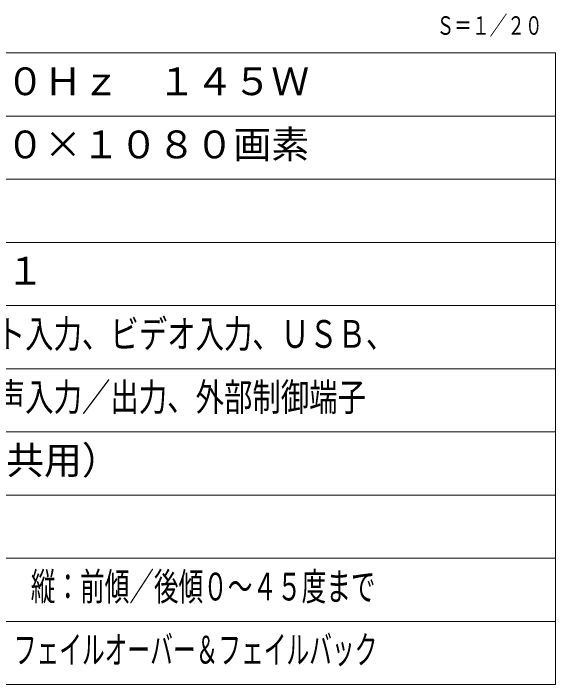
# Model space of a CAD drawing. Units: millimetres, scale not verified. Extents: x -63 to 62, y -57 to 57.
# Drawn here: x 19.6 to 62.5, y -56.5 to -3.4 of the extents above; entities that cross this region are included whole.
import ezdxf
from ezdxf.enums import TextEntityAlignment as Align

# ---------------------------------------------------------------- set-up
doc = ezdxf.new("R2010")
doc.units = ezdxf.units.MM
doc.header["$LTSCALE"] = 0.125
doc.layers.add('0-1_MOJI1', color=7, linetype='Continuous')
doc.layers.add('0-3_TOUROKU', color=7, linetype='Continuous')
doc.layers.add('0-2_WAKU', color=1, linetype='Continuous', lineweight=18)
doc.styles.add('ＭＳ ゴシック', font='')
doc.styles.get('ＭＳ ゴシック').set_extended_font_data('MS Gothic')

msp = doc.modelspace()

# ---------------------------------------------------------------- linework, layer by layer
at = {"layer": '0-2_WAKU', "color": 4}
for p, q in [((-62.5005, -6.5047), (62.4995, -6.5047)), ((62.4995, -56.5047), (62.4995, -6.5047)), ((-62.5005, -56.5047), (62.4995, -56.5047))]:
    msp.add_line(p, q, dxfattribs=at)
at = {"layer": '0-2_WAKU'}
for p, q in [((62.4995, -11.5047), (-62.5005, -11.5047)), ((62.4995, -16.5047), (-62.5005, -16.5047)), ((62.4995, -21.5047), (-62.5005, -21.5047)), ((-62.5005, -26.5047), (62.4995, -26.5047)), ((-62.5005, -31.5047), (62.4995, -31.5047)), ((-62.5005, -36.5047), (62.4995, -36.5047)), ((-62.5005, -41.5047), (62.4995, -41.5047)), ((-62.5005, -46.5047), (62.4995, -46.5047)), ((-62.5005, -51.5047), (62.4995, -51.5047))]:
    msp.add_line(p, q, dxfattribs=at)

# ---------------------------------------------------------------- texts
at = {"layer": '0-1_MOJI1', "style": 'ＭＳ ゴシック'}
for s, p in [('ＡＣ１００Ｖ\u3000５０Ｈｚ／６０Ｈｚ\u3000１４５Ｗ', (-20.0005, -10.5047)), ('４２Ｖ型\u3000１６：９\u3000１９２０×１０８０画素', (-20.0005, -15.5047)), ('５００ｃｄ／㎡\u3000１３００：１', (-20.0005, -25.5047)), ('ＰＪ４５×１系統（ＬＡＮと共用）', (-20.0005, -40.5047))]:
    msp.add_text(s, height=2.199, dxfattribs=at).set_placement(p, align=Align.BOTTOM_LEFT)
for s, width, p in [('ＨＤＭＩ入力、ＲＧＢ／コンポーネント入力、ビデオ入力、ＵＳＢ、', 0.75, (-20.0005, -30.5047)), ('ＤＶＩ－Ｄ入力／出力、ＰＣ入力、音声入力／出力、外部制御端子', 0.75, (-20.0005, -35.5047)), ('横／縦共用\u3000横：前傾／後傾０～４５度まで\u3000縦：前傾／後傾０～４５度まで', 0.65, (-20.0005, -50.5047)), ('ＵＳＢメディアプレーヤー、２４時間連続稼動、フェイルオーバー＆フェイルバック', 0.6, (-20.0005, -55.5047))]:
    msp.add_text(s, height=2.199, dxfattribs=dict(at, width=width)).set_placement(p, align=Align.BOTTOM_LEFT)
at = {"layer": '0-3_TOUROKU', "style": 'ＭＳ ゴシック', "width": 0.7}
msp.add_text('Ｓ＝１／２０', height=1.466, dxfattribs=at).set_placement((53.0728, -5.5047), align=Align.BOTTOM_LEFT)

doc.saveas('drawing.dxf')
